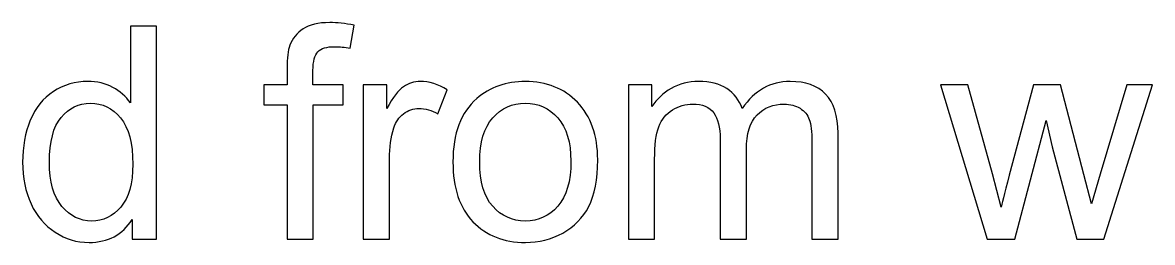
# Model space of a CAD drawing. Header units: millimetres. Extents: x 599 to 6075, y -2288 to 200.
# Drawn here: x 2662 to 3316, y -2288 to -2160 of the extents above; entities that cross this region are included whole.
import ezdxf

# ---------------------------------------------------------------- set-up
doc = ezdxf.new("R2010")
doc.units = ezdxf.units.MM
doc.header["$MEASUREMENT"] = 0
doc.layers.add('layer 1', color=7, linetype='Continuous')

msp = doc.modelspace()

# ---------------------------------------------------------------- linework, layer by layer
at = {"layer": 'layer 1', "color": 250}
for points, knots in [([(2725.2756, -2285.7703), (2725.2756, -2285.7703), (2725.2756, -2274.4201), (2725.2756, -2274.4201), (2725.2756, -2274.4201), (2719.6149, -2283.2417), (2711.2819, -2287.6668), (2700.2765, -2287.6668), (2700.2765, -2287.6668), (2693.1503, -2287.6668), (2686.5989, -2285.7128), (2680.6508, -2281.7762), (2680.6508, -2281.7762), (2674.674, -2277.8683), (2670.0477, -2272.38), (2666.7433, -2265.3687), (2666.7433, -2265.3687), (2663.4675, -2258.3288), (2661.8296, -2250.2544), (2661.8296, -2241.1168), (2661.8296, -2241.1168), (2661.8296, -2232.209), (2663.3238, -2224.1346), (2666.2835, -2216.8648), (2666.2835, -2216.8648), (2669.2719, -2209.6237), (2673.7258, -2204.0491), (2679.6738, -2200.1987), (2679.6738, -2200.1987), (2685.5931, -2196.3195), (2692.2596, -2194.3943), (2699.5869, -2194.3943), (2699.5869, -2194.3943), (2704.989, -2194.3943), (2709.7877, -2195.5437), (2713.9829, -2197.8137), (2713.9829, -2197.8137), (2718.1782, -2200.0838), (2721.5976, -2203.0722), (2724.2412, -2206.7215), (2724.2412, -2206.7215), (2724.2412, -2206.7215), (2724.2412, -2162.3265), (2724.2412, -2162.3265), (2724.2412, -2162.3265), (2724.2412, -2162.3265), (2739.413, -2162.3265), (2739.413, -2162.3265), (2739.413, -2162.3265), (2739.413, -2162.3265), (2739.413, -2285.7703), (2739.413, -2285.7703), (2739.413, -2285.7703), (2739.413, -2285.7703), (2725.2756, -2285.7703), (2725.2756, -2285.7703)], [0, 0, 0, 0, 0.06666667, 0.06666667, 0.06666667, 0.06666667, 0.13333333, 0.13333333, 0.13333333, 0.13333333, 0.2, 0.2, 0.2, 0.2, 0.26666667, 0.26666667, 0.26666667, 0.26666667, 0.33333333, 0.33333333, 0.33333333, 0.33333333, 0.4, 0.4, 0.4, 0.4, 0.46666667, 0.46666667, 0.46666667, 0.46666667, 0.53333333, 0.53333333, 0.53333333, 0.53333333, 0.6, 0.6, 0.6, 0.6, 0.66666667, 0.66666667, 0.66666667, 0.66666667, 0.73333333, 0.73333333, 0.73333333, 0.73333333, 0.8, 0.8, 0.8, 0.8, 0.86666667, 0.86666667, 0.86666667, 0.86666667, 1, 1, 1, 1]), ([(2814.9275, -2285.7703), (2814.9275, -2285.7703), (2814.9275, -2208.0145), (2814.9275, -2208.0145), (2814.9275, -2208.0145), (2814.9275, -2208.0145), (2801.4797, -2208.0145), (2801.4797, -2208.0145), (2801.4797, -2208.0145), (2801.4797, -2208.0145), (2801.4797, -2196.2908), (2801.4797, -2196.2908), (2801.4797, -2196.2908), (2801.4797, -2196.2908), (2814.9275, -2196.2908), (2814.9275, -2196.2908), (2814.9275, -2196.2908), (2814.9275, -2196.2908), (2814.9275, -2186.8084), (2814.9275, -2186.8084), (2814.9275, -2186.8084), (2814.9275, -2180.8029), (2815.4447, -2176.349), (2816.5079, -2173.4468), (2816.5079, -2173.4468), (2817.9733, -2169.5389), (2820.502, -2166.3494), (2824.18, -2163.9069), (2824.18, -2163.9069), (2827.8293, -2161.4645), (2832.9728, -2160.2576), (2839.5817, -2160.2576), (2839.5817, -2160.2576), (2843.8632, -2160.2576), (2848.5756, -2160.7749), (2853.7479, -2161.7806), (2853.7479, -2161.7806), (2853.7479, -2161.7806), (2851.4778, -2175.056), (2851.4778, -2175.056), (2851.4778, -2175.056), (2848.317, -2174.51), (2845.3574, -2174.2226), (2842.5414, -2174.2226), (2842.5414, -2174.2226), (2837.9439, -2174.2226), (2834.6968, -2175.1996), (2832.7716, -2177.1536), (2832.7716, -2177.1536), (2830.8751, -2179.1075), (2829.9269, -2182.7568), (2829.9269, -2188.1015), (2829.9269, -2188.1015), (2829.9269, -2188.1015), (2829.9269, -2196.2908), (2829.9269, -2196.2908), (2829.9269, -2196.2908), (2829.9269, -2196.2908), (2847.3401, -2196.2908), (2847.3401, -2196.2908), (2847.3401, -2196.2908), (2847.3401, -2196.2908), (2847.3401, -2208.0145), (2847.3401, -2208.0145), (2847.3401, -2208.0145), (2847.3401, -2208.0145), (2830.0993, -2208.0145), (2830.0993, -2208.0145), (2830.0993, -2208.0145), (2830.0993, -2208.0145), (2830.0993, -2285.7703), (2830.0993, -2285.7703), (2830.0993, -2285.7703), (2830.0993, -2285.7703), (2814.9275, -2285.7703), (2814.9275, -2285.7703)], [0, 0, 0, 0, 0.05, 0.05, 0.05, 0.05, 0.1, 0.1, 0.1, 0.1, 0.15, 0.15, 0.15, 0.15, 0.2, 0.2, 0.2, 0.2, 0.25, 0.25, 0.25, 0.25, 0.3, 0.3, 0.3, 0.3, 0.35, 0.35, 0.35, 0.35, 0.4, 0.4, 0.4, 0.4, 0.45, 0.45, 0.45, 0.45, 0.5, 0.5, 0.5, 0.5, 0.55, 0.55, 0.55, 0.55, 0.6, 0.6, 0.6, 0.6, 0.65, 0.65, 0.65, 0.65, 0.7, 0.7, 0.7, 0.7, 0.75, 0.75, 0.75, 0.75, 0.8, 0.8, 0.8, 0.8, 0.85, 0.85, 0.85, 0.85, 0.9, 0.9, 0.9, 0.9, 1, 1, 1, 1]), ([(2859.035, -2285.7703), (2859.035, -2285.7703), (2859.035, -2196.2908), (2859.035, -2196.2908), (2859.035, -2196.2908), (2859.035, -2196.2908), (2872.6552, -2196.2908), (2872.6552, -2196.2908), (2872.6552, -2196.2908), (2872.6552, -2196.2908), (2872.6552, -2209.9972), (2872.6552, -2209.9972), (2872.6552, -2209.9972), (2876.1321, -2203.6469), (2879.3503, -2199.4516), (2882.31, -2197.4402), (2882.31, -2197.4402), (2885.2697, -2195.4), (2888.5167, -2194.3943), (2892.051, -2194.3943), (2892.051, -2194.3943), (2897.1658, -2194.3943), (2902.3667, -2196.0035), (2907.6539, -2199.193), (2907.6539, -2199.193), (2907.6539, -2199.193), (2902.2518, -2213.1867), (2902.2518, -2213.1867), (2902.2518, -2213.1867), (2898.5738, -2211.1179), (2894.8957, -2210.0834), (2891.2177, -2210.0834), (2891.2177, -2210.0834), (2887.9132, -2210.0834), (2884.9536, -2211.0891), (2882.3387, -2213.0718), (2882.3387, -2213.0718), (2879.7239, -2215.0545), (2877.8561, -2217.813), (2876.7355, -2221.3474), (2876.7355, -2221.3474), (2875.0401, -2226.7207), (2874.2068, -2232.6113), (2874.2068, -2239.0191), (2874.2068, -2239.0191), (2874.2068, -2239.0191), (2874.2068, -2285.7703), (2874.2068, -2285.7703), (2874.2068, -2285.7703), (2874.2068, -2285.7703), (2859.035, -2285.7703), (2859.035, -2285.7703)], [0, 0, 0, 0, 0.07142857, 0.07142857, 0.07142857, 0.07142857, 0.14285714, 0.14285714, 0.14285714, 0.14285714, 0.21428571, 0.21428571, 0.21428571, 0.21428571, 0.28571429, 0.28571429, 0.28571429, 0.28571429, 0.35714286, 0.35714286, 0.35714286, 0.35714286, 0.42857143, 0.42857143, 0.42857143, 0.42857143, 0.5, 0.5, 0.5, 0.5, 0.57142857, 0.57142857, 0.57142857, 0.57142857, 0.64285714, 0.64285714, 0.64285714, 0.64285714, 0.71428571, 0.71428571, 0.71428571, 0.71428571, 0.78571429, 0.78571429, 0.78571429, 0.78571429, 0.85714286, 0.85714286, 0.85714286, 0.85714286, 1, 1, 1, 1]), ([(2910.9296, -2241.0306), (2910.9296, -2224.5082), (2915.5272, -2212.2672), (2924.751, -2204.3078), (2924.751, -2204.3078), (2932.4231, -2197.6988), (2941.8193, -2194.3943), (2952.8821, -2194.3943), (2952.8821, -2194.3943), (2965.1518, -2194.3943), (2975.2089, -2198.4172), (2983.0247, -2206.4629), (2983.0247, -2206.4629), (2990.8118, -2214.4798), (2994.7197, -2225.6001), (2994.7197, -2239.7662), (2994.7197, -2239.7662), (2994.7197, -2251.2601), (2992.9956, -2260.2827), (2989.5475, -2266.8629), (2989.5475, -2266.8629), (2986.0993, -2273.4432), (2981.0708, -2278.5579), (2974.4618, -2282.2072), (2974.4618, -2282.2072), (2967.8816, -2285.8565), (2960.6692, -2287.6668), (2952.8821, -2287.6668), (2952.8821, -2287.6668), (2940.3539, -2287.6668), (2930.2393, -2283.6727), (2922.5097, -2275.6557), (2922.5097, -2275.6557), (2914.7801, -2267.6388), (2910.9296, -2256.0875), (2910.9296, -2241.0306)], [0, 0, 0, 0, 0.1, 0.1, 0.1, 0.1, 0.2, 0.2, 0.2, 0.2, 0.3, 0.3, 0.3, 0.3, 0.4, 0.4, 0.4, 0.4, 0.5, 0.5, 0.5, 0.5, 0.6, 0.6, 0.6, 0.6, 0.7, 0.7, 0.7, 0.7, 0.8, 0.8, 0.8, 0.8, 1, 1, 1, 1]), ([(3012.5064, -2285.7703), (3012.5064, -2285.7703), (3012.5064, -2196.2908), (3012.5064, -2196.2908), (3012.5064, -2196.2908), (3012.5064, -2196.2908), (3026.1266, -2196.2908), (3026.1266, -2196.2908), (3026.1266, -2196.2908), (3026.1266, -2196.2908), (3026.1266, -2208.934), (3026.1266, -2208.934), (3026.1266, -2208.934), (3028.9138, -2204.5664), (3032.6493, -2201.032), (3037.3043, -2198.3884), (3037.3043, -2198.3884), (3041.9593, -2195.7161), (3047.2465, -2194.3943), (3053.1946, -2194.3943), (3053.1946, -2194.3943), (3059.8035, -2194.3943), (3065.2344, -2195.7736), (3069.4583, -2198.5034), (3069.4583, -2198.5034), (3073.6823, -2201.2619), (3076.6707, -2205.0836), (3078.3948, -2210.0259), (3078.3948, -2210.0259), (3085.521, -2199.5953), (3094.7448, -2194.3943), (3106.1237, -2194.3943), (3106.1237, -2194.3943), (3115.0314, -2194.3943), (3121.899, -2196.8368), (3126.6689, -2201.7504), (3126.6689, -2201.7504), (3131.4676, -2206.664), (3133.8813, -2214.2212), (3133.8813, -2224.422), (3133.8813, -2224.422), (3133.8813, -2224.422), (3133.8813, -2285.7703), (3133.8813, -2285.7703), (3133.8813, -2285.7703), (3133.8813, -2285.7703), (3118.7094, -2285.7703), (3118.7094, -2285.7703), (3118.7094, -2285.7703), (3118.7094, -2285.7703), (3118.7094, -2229.4505), (3118.7094, -2229.4505), (3118.7094, -2229.4505), (3118.7094, -2223.4163), (3118.1922, -2219.0486), (3117.2152, -2216.3763), (3117.2152, -2216.3763), (3116.2382, -2213.704), (3114.4567, -2211.5776), (3111.8418, -2209.9397), (3111.8418, -2209.9397), (3109.2557, -2208.3019), (3106.2099, -2207.4973), (3102.733, -2207.4973), (3102.733, -2207.4973), (3096.4114, -2207.4973), (3091.1817, -2209.5949), (3087.0152, -2213.7614), (3087.0152, -2213.7614), (3082.8487, -2217.9567), (3080.7798, -2224.6518), (3080.7798, -2233.8469), (3080.7798, -2233.8469), (3080.7798, -2233.8469), (3080.7798, -2285.7703), (3080.7798, -2285.7703), (3080.7798, -2285.7703), (3080.7798, -2285.7703), (3065.6079, -2285.7703), (3065.6079, -2285.7703), (3065.6079, -2285.7703), (3065.6079, -2285.7703), (3065.6079, -2227.6977), (3065.6079, -2227.6977), (3065.6079, -2227.6977), (3065.6079, -2220.9738), (3064.3723, -2215.9165), (3061.9011, -2212.5546), (3061.9011, -2212.5546), (3059.43, -2209.1926), (3055.3784, -2207.4973), (3049.7751, -2207.4973), (3049.7751, -2207.4973), (3045.5224, -2207.4973), (3041.5858, -2208.6179), (3037.9652, -2210.8592), (3037.9652, -2210.8592), (3034.3447, -2213.1005), (3031.7298, -2216.3763), (3030.092, -2220.7152), (3030.092, -2220.7152), (3028.4828, -2225.0254), (3027.6783, -2231.2608), (3027.6783, -2239.3927), (3027.6783, -2239.3927), (3027.6783, -2239.3927), (3027.6783, -2285.7703), (3027.6783, -2285.7703), (3027.6783, -2285.7703), (3027.6783, -2285.7703), (3012.5064, -2285.7703), (3012.5064, -2285.7703)], [0, 0, 0, 0, 0.03448276, 0.03448276, 0.03448276, 0.03448276, 0.06896552, 0.06896552, 0.06896552, 0.06896552, 0.10344828, 0.10344828, 0.10344828, 0.10344828, 0.13793103, 0.13793103, 0.13793103, 0.13793103, 0.17241379, 0.17241379, 0.17241379, 0.17241379, 0.20689655, 0.20689655, 0.20689655, 0.20689655, 0.24137931, 0.24137931, 0.24137931, 0.24137931, 0.27586207, 0.27586207, 0.27586207, 0.27586207, 0.31034483, 0.31034483, 0.31034483, 0.31034483, 0.34482759, 0.34482759, 0.34482759, 0.34482759, 0.37931034, 0.37931034, 0.37931034, 0.37931034, 0.4137931, 0.4137931, 0.4137931, 0.4137931, 0.44827586, 0.44827586, 0.44827586, 0.44827586, 0.48275862, 0.48275862, 0.48275862, 0.48275862, 0.51724138, 0.51724138, 0.51724138, 0.51724138, 0.55172414, 0.55172414, 0.55172414, 0.55172414, 0.5862069, 0.5862069, 0.5862069, 0.5862069, 0.62068966, 0.62068966, 0.62068966, 0.62068966, 0.65517241, 0.65517241, 0.65517241, 0.65517241, 0.68965517, 0.68965517, 0.68965517, 0.68965517, 0.72413793, 0.72413793, 0.72413793, 0.72413793, 0.75862069, 0.75862069, 0.75862069, 0.75862069, 0.79310345, 0.79310345, 0.79310345, 0.79310345, 0.82758621, 0.82758621, 0.82758621, 0.82758621, 0.86206897, 0.86206897, 0.86206897, 0.86206897, 0.89655172, 0.89655172, 0.89655172, 0.89655172, 0.93103448, 0.93103448, 0.93103448, 0.93103448, 1, 1, 1, 1]), ([(3220.1137, -2285.7703), (3220.1137, -2285.7703), (3193.0744, -2196.2908), (3193.0744, -2196.2908), (3193.0744, -2196.2908), (3193.0744, -2196.2908), (3208.9359, -2196.2908), (3208.9359, -2196.2908), (3208.9359, -2196.2908), (3208.9359, -2196.2908), (3223.217, -2247.9269), (3223.217, -2247.9269), (3223.217, -2247.9269), (3223.217, -2247.9269), (3228.2743, -2267.1503), (3228.2743, -2267.1503), (3228.2743, -2267.1503), (3228.4754, -2266.202), (3230.0271, -2260.0528), (3232.9006, -2248.7027), (3232.9006, -2248.7027), (3232.9006, -2248.7027), (3247.0667, -2196.2908), (3247.0667, -2196.2908), (3247.0667, -2196.2908), (3247.0667, -2196.2908), (3262.6121, -2196.2908), (3262.6121, -2196.2908), (3262.6121, -2196.2908), (3262.6121, -2196.2908), (3276.0886, -2248.2429), (3276.0886, -2248.2429), (3276.0886, -2248.2429), (3276.0886, -2248.2429), (3280.485, -2265.2825), (3280.485, -2265.2825), (3280.485, -2265.2825), (3280.485, -2265.2825), (3285.6285, -2248.0131), (3285.6285, -2248.0131), (3285.6285, -2248.0131), (3285.6285, -2248.0131), (3301.0877, -2196.2908), (3301.0877, -2196.2908), (3301.0877, -2196.2908), (3301.0877, -2196.2908), (3315.8286, -2196.2908), (3315.8286, -2196.2908), (3315.8286, -2196.2908), (3315.8286, -2196.2908), (3287.7549, -2285.7703), (3287.7549, -2285.7703), (3287.7549, -2285.7703), (3287.7549, -2285.7703), (3272.0658, -2285.7703), (3272.0658, -2285.7703), (3272.0658, -2285.7703), (3272.0658, -2285.7703), (3257.8709, -2232.2378), (3257.8709, -2232.2378), (3257.8709, -2232.2378), (3257.8709, -2232.2378), (3254.2791, -2216.9222), (3254.2791, -2216.9222), (3254.2791, -2216.9222), (3254.2791, -2216.9222), (3236.1763, -2285.7703), (3236.1763, -2285.7703), (3236.1763, -2285.7703), (3236.1763, -2285.7703), (3220.1137, -2285.7703), (3220.1137, -2285.7703)], [0, 0, 0, 0, 0.05263158, 0.05263158, 0.05263158, 0.05263158, 0.10526316, 0.10526316, 0.10526316, 0.10526316, 0.15789474, 0.15789474, 0.15789474, 0.15789474, 0.21052632, 0.21052632, 0.21052632, 0.21052632, 0.26315789, 0.26315789, 0.26315789, 0.26315789, 0.31578947, 0.31578947, 0.31578947, 0.31578947, 0.36842105, 0.36842105, 0.36842105, 0.36842105, 0.42105263, 0.42105263, 0.42105263, 0.42105263, 0.47368421, 0.47368421, 0.47368421, 0.47368421, 0.52631579, 0.52631579, 0.52631579, 0.52631579, 0.57894737, 0.57894737, 0.57894737, 0.57894737, 0.63157895, 0.63157895, 0.63157895, 0.63157895, 0.68421053, 0.68421053, 0.68421053, 0.68421053, 0.73684211, 0.73684211, 0.73684211, 0.73684211, 0.78947368, 0.78947368, 0.78947368, 0.78947368, 0.84210526, 0.84210526, 0.84210526, 0.84210526, 0.89473684, 0.89473684, 0.89473684, 0.89473684, 1, 1, 1, 1]), ([(2677.3463, -2241.1455), (2677.3463, -2252.5819), (2679.76, -2261.116), (2684.6162, -2266.7767), (2684.6162, -2266.7767), (2689.4436, -2272.4375), (2695.1618, -2275.2534), (2701.742, -2275.2534), (2701.742, -2275.2534), (2708.3797, -2275.2534), (2714.0116, -2272.5524), (2718.6667, -2267.1503), (2718.6667, -2267.1503), (2723.2929, -2261.7482), (2725.6204, -2253.5014), (2725.6204, -2242.4098), (2725.6204, -2242.4098), (2725.6204, -2230.2264), (2723.2642, -2221.2612), (2718.523, -2215.543), (2718.523, -2215.543), (2713.8105, -2209.8248), (2707.9774, -2206.9801), (2701.0524, -2206.9801), (2701.0524, -2206.9801), (2694.2997, -2206.9801), (2688.6677, -2209.7099), (2684.1277, -2215.1982), (2684.1277, -2215.1982), (2679.6164, -2220.6865), (2677.3463, -2229.3356), (2677.3463, -2241.1455)], [0, 0, 0, 0, 0.11111111, 0.11111111, 0.11111111, 0.11111111, 0.22222222, 0.22222222, 0.22222222, 0.22222222, 0.33333333, 0.33333333, 0.33333333, 0.33333333, 0.44444444, 0.44444444, 0.44444444, 0.44444444, 0.55555556, 0.55555556, 0.55555556, 0.55555556, 0.66666667, 0.66666667, 0.66666667, 0.66666667, 0.77777778, 0.77777778, 0.77777778, 0.77777778, 1, 1, 1, 1]), ([(2926.4463, -2241.0593), (2926.4463, -2252.4957), (2928.9462, -2261.0586), (2933.946, -2266.7193), (2933.946, -2266.7193), (2938.9746, -2272.4087), (2945.2675, -2275.2534), (2952.8821, -2275.2534), (2952.8821, -2275.2534), (2960.4106, -2275.2534), (2966.6747, -2272.4087), (2971.7033, -2266.6905), (2971.7033, -2266.6905), (2976.7031, -2260.9724), (2979.203, -2252.2658), (2979.203, -2240.5708), (2979.203, -2240.5708), (2979.203, -2229.5367), (2976.6744, -2221.175), (2971.6458, -2215.5142), (2971.6458, -2215.5142), (2966.6173, -2209.8248), (2960.3531, -2206.9801), (2952.8821, -2206.9801), (2952.8821, -2206.9801), (2945.2675, -2206.9801), (2938.9746, -2209.7961), (2933.946, -2215.4568), (2933.946, -2215.4568), (2928.9462, -2221.1175), (2926.4463, -2229.6517), (2926.4463, -2241.0593)], [0, 0, 0, 0, 0.11111111, 0.11111111, 0.11111111, 0.11111111, 0.22222222, 0.22222222, 0.22222222, 0.22222222, 0.33333333, 0.33333333, 0.33333333, 0.33333333, 0.44444444, 0.44444444, 0.44444444, 0.44444444, 0.55555556, 0.55555556, 0.55555556, 0.55555556, 0.66666667, 0.66666667, 0.66666667, 0.66666667, 0.77777778, 0.77777778, 0.77777778, 0.77777778, 1, 1, 1, 1])]:
    msp.add_open_spline(points, degree=3, knots=knots, dxfattribs=at)

doc.saveas('drawing.dxf')
